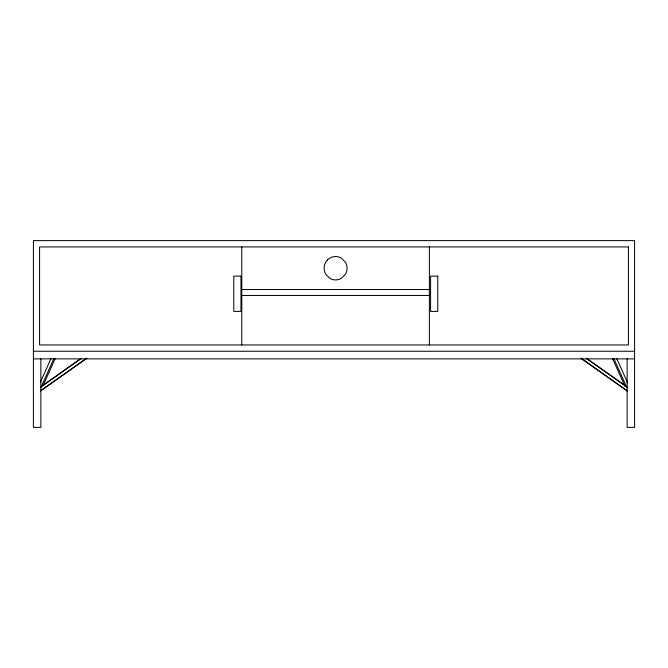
<?xml version="1.0" encoding="UTF-8"?>
<svg xmlns="http://www.w3.org/2000/svg" width="668" height="668" viewBox="0 0 668 668"><rect width="100%" height="100%" fill="white"/><g stroke="black" fill="none" stroke-linecap="round" stroke-linejoin="round"><path stroke-width="1" d="M40.472 382.004L51.06 358.415M41.124 386.997L53.832 358.691M40.447 391.415L41.299 389.527M42.994 385.753L55.277 358.39M40.497 387.089L80.352 358.933M40.339 387.407L81.045 358.658M40.464 390.813L86.255 358.466M40.305 391.131L86.949 358.19M241.783 289.52L429.382 289.52M241.783 295.465L429.382 295.465M33.4 351.251L634.6 351.251M33.4 358.875L634.6 358.875M586.529 358.332L627.235 387.089M586.688 358.658L627.394 387.407M581.477 358.466L627.269 390.813M580.784 358.19L627.427 391.131M616.673 358.415L627.686 382.948M613.9 358.691L626.609 386.997M612.456 358.39L625.164 386.697M626.434 389.527L627.285 391.415M627.135 358.875L627.135 427.378L634.6 427.378L634.6 240.622L33.4 240.622L33.4 427.378L40.865 427.378L40.865 358.875M429.382 246.926L429.382 344.955M241.783 246.926L241.783 344.955M327.462 259.935L325.633 262.365A11.915 11.915 0 0 0 325.633 274.089L329.842 278.381A11.306 11.306 0 0 0 341.331 278.381L345.54 274.089A11.915 11.915 0 0 0 345.54 262.365L341.331 258.073A11.306 11.306 0 0 0 329.842 258.073L327.462 259.935M628.421 246.926L39.579 246.926L39.579 344.955L628.421 344.955L628.421 246.926M240.973 276.143L233.783 276.143L233.783 311.388L240.973 311.388L240.973 276.143M437.765 276.143L430.584 276.143L430.584 311.388L437.765 311.388L437.765 276.143"/></g></svg>
